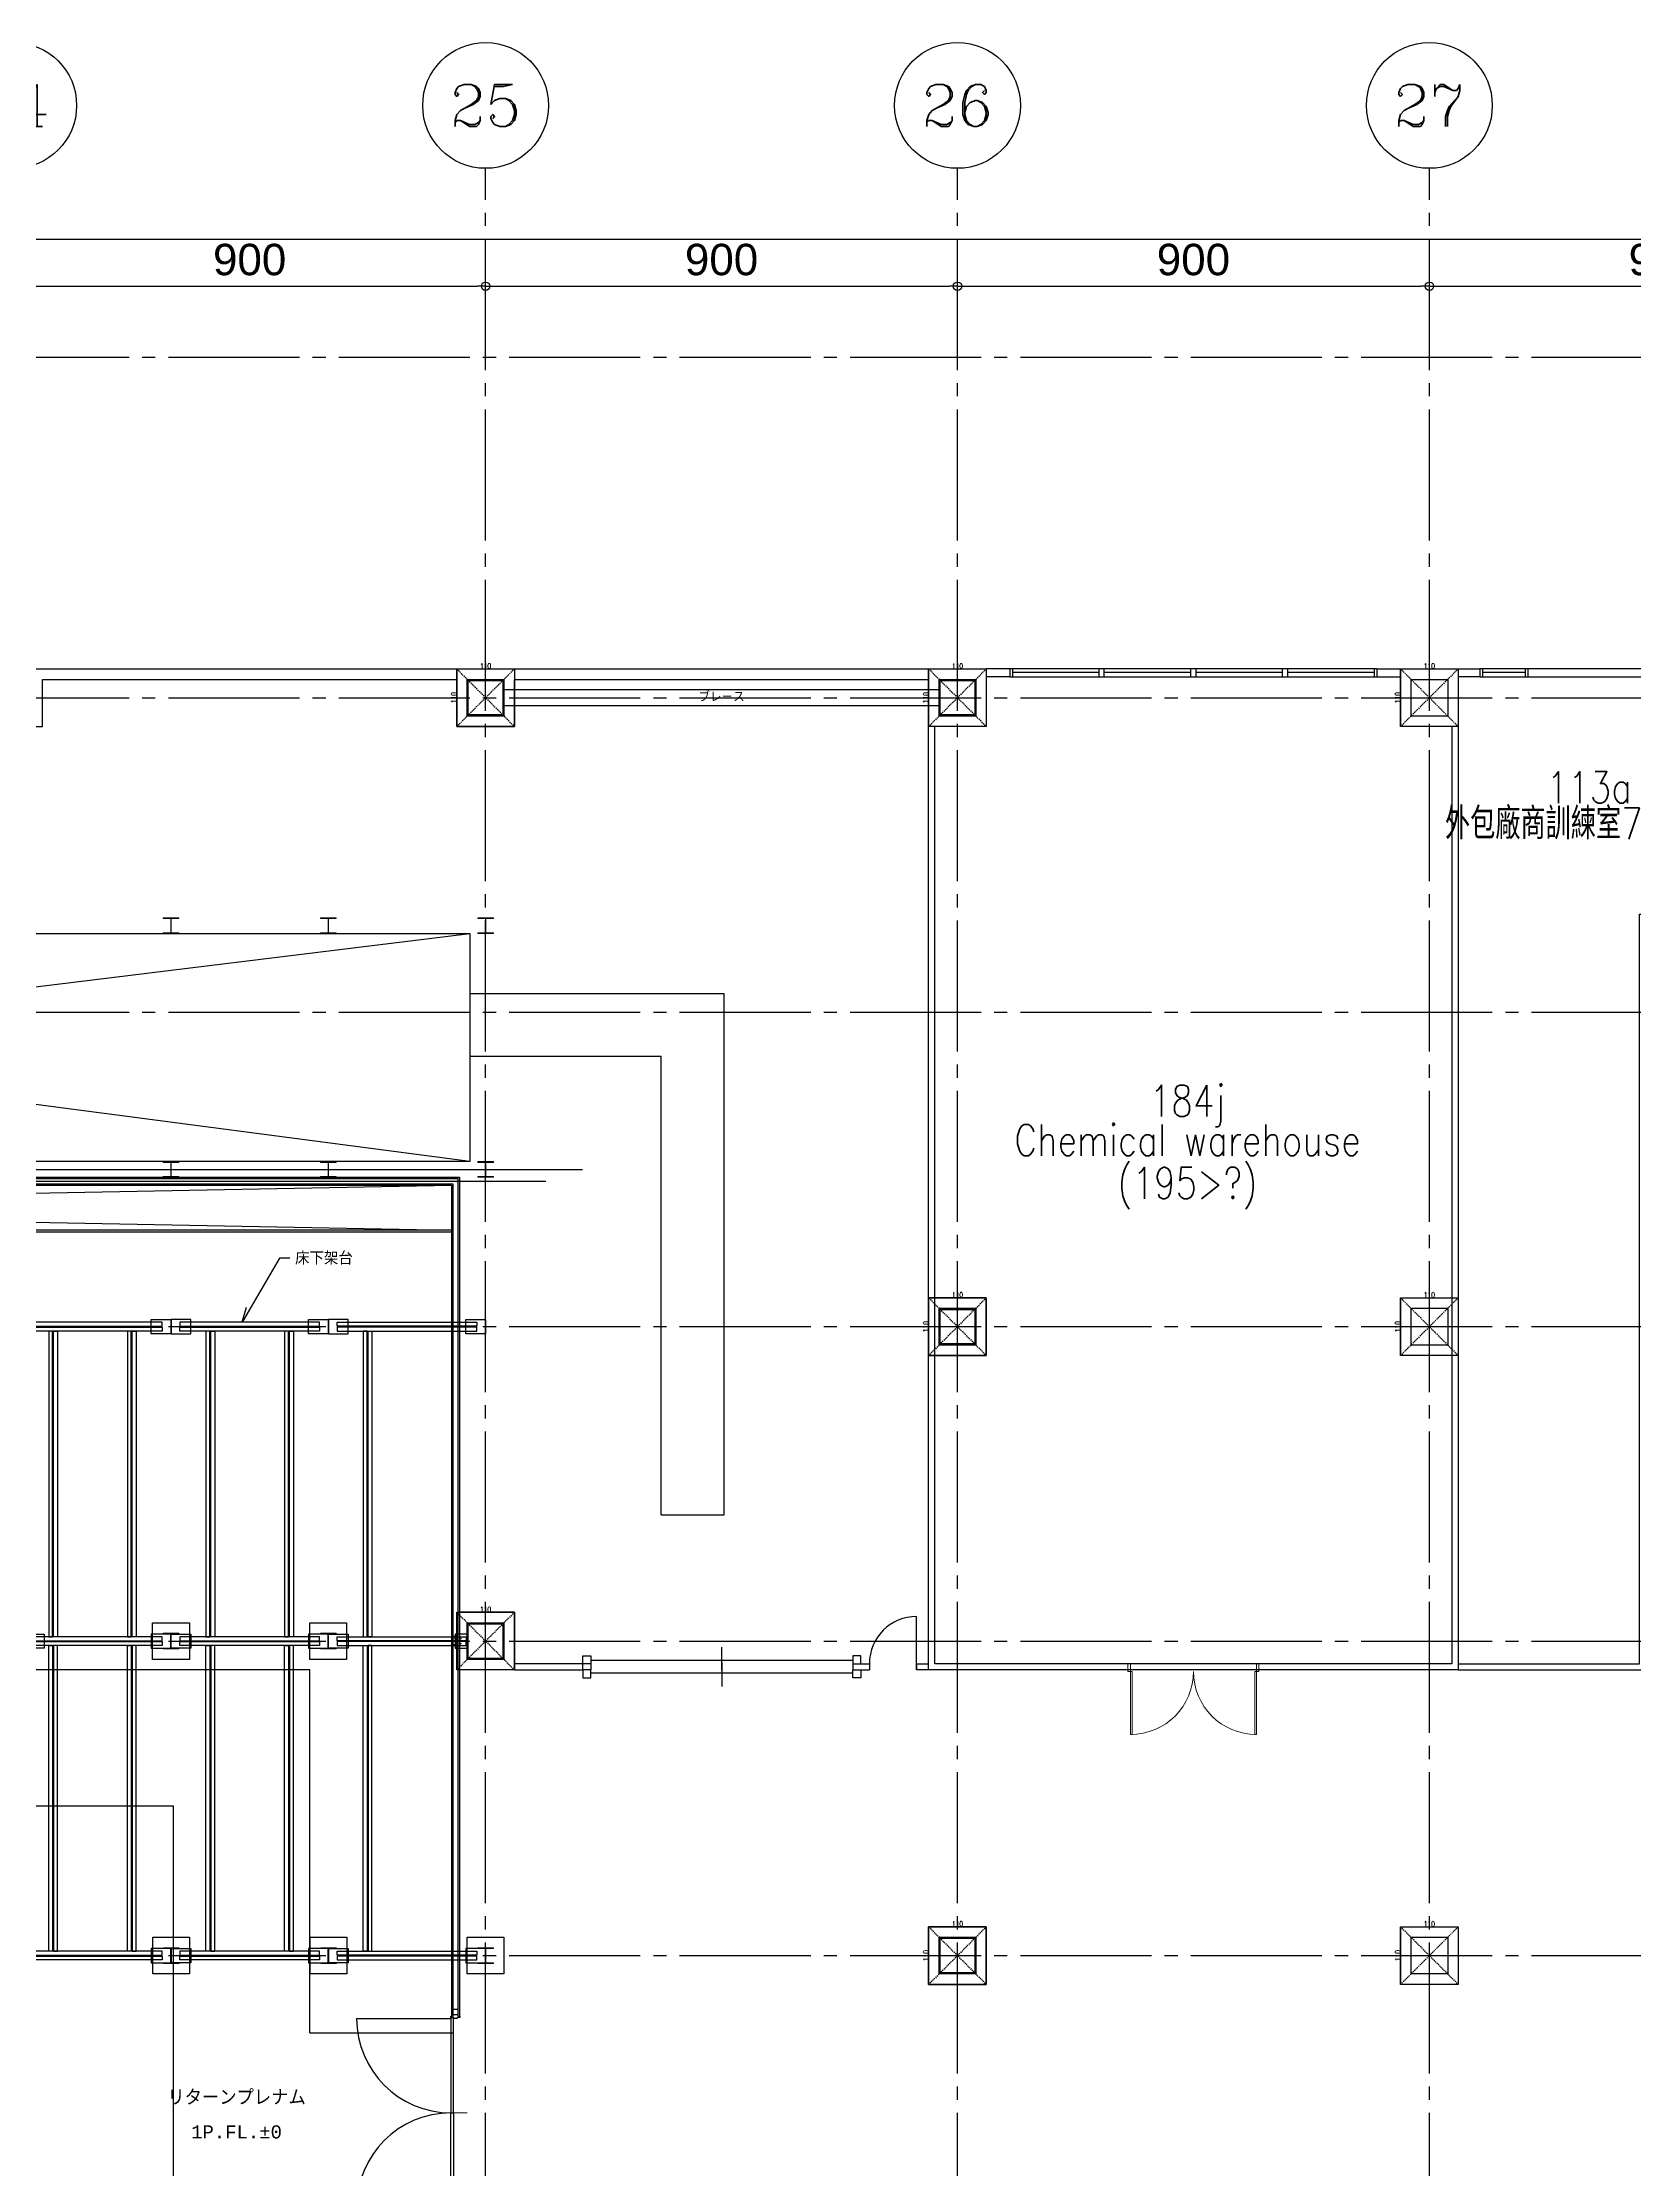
# Model space of a CAD drawing. Header units: millimetres. Extents: x -25195 to 195597, y 6477 to 112111.
# Drawn here: x 20815 to 23851, y 15942 to 20000 of the extents above; entities that cross this region are included whole.
import ezdxf
from ezdxf.enums import TextEntityAlignment as Align

# ---------------------------------------------------------------- set-up
doc = ezdxf.new("R2010")
doc.units = ezdxf.units.MM
doc.header["$LTSCALE"] = 100
doc.linetypes.add('X-N-FAB-L10$0$COL-CEN-LIN', pattern=[3.25, 2.5, -0.25, 0.25, -0.25])
doc.linetypes.add('X-N-FAB-L10$0$HIDDEN', pattern=[0.375, 0.25, -0.125])
for name, color, linetype in [('0-XREF', 7, 'Continuous'), ('X-N-FAB-L10$0$0-MC', 8, 'Continuous'), ('X-N-FAB-L10$0$0-NC', 8, 'Continuous'), ('X-N-FAB-L10$0$08', 8, 'Continuous'), ('X-N-FAB-L10$0$200K新增範圍', 8, 'Continuous'), ('X-N-FAB-L10$0$A-WALL-IN', 8, 'Continuous'), ('X-N-FAB-L10$0$BEAM', 8, 'Continuous'), ('X-N-FAB-L10$0$BLOCK', 8, 'Continuous'), ('X-N-FAB-L10$0$CCL', 8, 'X-N-FAB-L10$0$COL-CEN-LIN'), ('X-N-FAB-L10$0$COL', 8, 'Continuous'), ('X-N-FAB-L10$0$COL-S', 8, 'Continuous'), ('X-N-FAB-L10$0$DOOR', 8, 'Continuous'), ('X-N-FAB-L10$0$TXT-CODE', 8, 'Continuous'), ('X-N-FAB-L10$0$WALL-RC', 8, 'Continuous'), ('X-N-FAB-L10$0$WIN-S', 8, 'Continuous')]:
    doc.layers.add(name, color=color, linetype=linetype)
doc.layers.add('X-N-FAB-L10$0$A-BLOCK', color=8, linetype='Continuous', plot=False)
doc.layers.add('X-N-FAB-L10$0$DIM', color=8, linetype='Continuous', plot=False)
doc.layers.add('X-N-FAB-L10$0$ARC', color=8, linetype='Continuous', lineweight=0)
doc.layers.add('X-N-FAB-L10$0$STEEL1', color=8, linetype='Continuous', lineweight=0)
doc.styles.add('X-N-FAB-L10$0$ATS', font='monotxt.shx', dxfattribs={"bigfont": 'BIGFONT.shx'})
doc.styles.add('X-N-FAB-L10$0$CHINA', font='simplex.shx', dxfattribs={"width": 0.75, "bigfont": 'chineset.shx'})
doc.styles.add('X-N-FAB-L10$0$COL-NUM', font='romanc')
doc.styles.add('X-N-FAB-L10$0$DIM', font='simplex.shx', dxfattribs={"width": 0.67, "bigfont": 'chineset.shx'})
doc.styles.add('X-N-FAB-L10$0$DimStyUse', font='romans.shx', dxfattribs={"width": 0.7})
doc.styles.add('X-N-FAB-L10$0$Gen-Text', font='arial.ttf', dxfattribs={"height": 2.5})
doc.dimstyles.new('X-N-FAB-L10$0$cirl', dxfattribs={"dimtxt": 200, "dimasz": 50, "dimexe": 50, "dimexo": 0, "dimgap": 20, "dimtad": 1, "dimdsep": 46, "dimtxsty": 'X-N-FAB-L10$0$DimStyUse', "dimblk": 'X-N-FAB-L10$0$_Origin', "dimcen": 10, "dimdle": 50, "dimclrt": 2, "dimazin": 0, "dimtfac": 1, "dimtix": 1, "dimtmove": 2, "dimatfit": 3, "dimfxl": 10, "dimtolj": 1, "dimarcsym": 0})
doc.dimstyles.new('X-N-FAB-L10$0$JJP_005_defpoint', dxfattribs={"dimtxt": 20, "dimasz": 0.5, "dimexe": 0.5, "dimexo": 0.5, "dimgap": 0.5, "dimtad": 1, "dimdsep": 46, "dimtxsty": 'X-N-FAB-L10$0$DIM', "dimblk": 'X-N-FAB-L10$0$_None', "dimcen": 10, "dimclrd": 256, "dimclre": 256, "dimclrt": 256, "dimadec": 0, "dimazin": 0, "dimtfac": 1, "dimtix": 1, "dimtmove": 2, "dimatfit": 3, "dimldrblk": 'X-N-FAB-L10$0$_None', "dimfxl": 0.5, "dimtolj": 1, "dimtzin": 0, "dimarcsym": 0})

# ---------------------------------------------------------------- blocks, each defined once
blk = doc.blocks.new('X-N-FAB-L10$0$_Origin')
at = {"color": 0, "linetype": 'ByBlock', "lineweight": -2}
blk.add_line((0, 0), (-1, 0), dxfattribs=at)
blk.add_circle((0, 0), 0.5, dxfattribs=at)
blk = doc.blocks.new('*D192')
at = {"layer": 'DefPoints', "color": 0, "transparency": 16777216}
for p in [(0, 9025), (-26950, 8935), (0, 8935)]:
    blk.add_point(p, dxfattribs=at)
at = {"layer": 'X-N-FAB-L10$0$DIM', "color": 0, "lineweight": -2, "transparency": 16777216}
for p, q in [((-26950, 8935), (-26950, 9045)), ((-26934, 9025), (-16, 9025)), ((0, 8935), (0, 9045))]:
    blk.add_line(p, q, dxfattribs=at)
at = {"layer": 'X-N-FAB-L10$0$DIM', "color": 0, "lineweight": -2, "transparency": 16777216, "xscale": 16, "yscale": 16, "zscale": 16, "rotation": 180}
blk.add_blockref('X-N-FAB-L10$0$_Origin', (-26950, 9025), dxfattribs=at)
at = {"layer": 'X-N-FAB-L10$0$DIM', "color": 0, "lineweight": -2, "transparency": 16777216, "xscale": 16, "yscale": 16, "zscale": 16}
blk.add_blockref('X-N-FAB-L10$0$_Origin', (0, 9025), dxfattribs=at)
at = {"layer": 'X-N-FAB-L10$0$DIM', "color": 2, "transparency": 16777216, "insert": (-13475, 9075.6), "char_height": 2.5, "attachment_point": 5, "style": 'X-N-FAB-L10$0$Gen-Text'}
blk.add_mtext('\\A1;{\\H24x;26950}', dxfattribs=at)
blk = doc.blocks.new('X-N-FAB-L10$0$cn-y')
at = {"layer": 'X-N-FAB-L10$0$0-MC'}
blk.add_circle((-50, 0), 50, dxfattribs=at)
at = {"layer": 'X-N-FAB-L10$0$0-NC', "style": 'X-N-FAB-L10$0$COL-NUM'}
blk.add_attdef('GRID-Y', text='', height=50, dxfattribs=at).set_placement((-50, 0), align=Align.MIDDLE_CENTER)
blk = doc.blocks.new('*D170')
at = {"layer": 'DefPoints', "color": 0, "transparency": 16777216}
for p in [(-5350, 8935), (-6250, 8845), (-5350, 8845)]:
    blk.add_point(p, dxfattribs=at)
at = {"layer": 'X-N-FAB-L10$0$DIM', "color": 0, "lineweight": -2, "transparency": 16777216}
for p, q in [((-6250, 8845), (-6250, 8955)), ((-6234, 8935), (-5366, 8935)), ((-5350, 8845), (-5350, 8955))]:
    blk.add_line(p, q, dxfattribs=at)
at = {"layer": 'X-N-FAB-L10$0$DIM', "color": 0, "lineweight": -2, "transparency": 16777216, "xscale": 16, "yscale": 16, "zscale": 16, "rotation": 180}
blk.add_blockref('X-N-FAB-L10$0$_Origin', (-6250, 8935), dxfattribs=at)
at = {"layer": 'X-N-FAB-L10$0$DIM', "color": 0, "lineweight": -2, "transparency": 16777216, "xscale": 16, "yscale": 16, "zscale": 16}
blk.add_blockref('X-N-FAB-L10$0$_Origin', (-5350, 8935), dxfattribs=at)
at = {"layer": 'X-N-FAB-L10$0$DIM', "color": 2, "transparency": 16777216, "insert": (-5800, 8985.6), "char_height": 2.5, "attachment_point": 5, "style": 'X-N-FAB-L10$0$Gen-Text'}
blk.add_mtext('\\A1;{\\H24x;900}', dxfattribs=at)
blk = doc.blocks.new('*D171')
at = {"layer": 'DefPoints', "color": 0, "transparency": 16777216}
for p in [(-4450, 8935), (-5350, 8845), (-4450, 8845)]:
    blk.add_point(p, dxfattribs=at)
at = {"layer": 'X-N-FAB-L10$0$DIM', "color": 0, "lineweight": -2, "transparency": 16777216}
for p, q in [((-5350, 8845), (-5350, 8955)), ((-5334, 8935), (-4466, 8935)), ((-4450, 8845), (-4450, 8955))]:
    blk.add_line(p, q, dxfattribs=at)
at = {"layer": 'X-N-FAB-L10$0$DIM', "color": 0, "lineweight": -2, "transparency": 16777216, "xscale": 16, "yscale": 16, "zscale": 16, "rotation": 180}
blk.add_blockref('X-N-FAB-L10$0$_Origin', (-5350, 8935), dxfattribs=at)
at = {"layer": 'X-N-FAB-L10$0$DIM', "color": 0, "lineweight": -2, "transparency": 16777216, "xscale": 16, "yscale": 16, "zscale": 16}
blk.add_blockref('X-N-FAB-L10$0$_Origin', (-4450, 8935), dxfattribs=at)
at = {"layer": 'X-N-FAB-L10$0$DIM', "color": 2, "transparency": 16777216, "insert": (-4900, 8985.6), "char_height": 2.5, "attachment_point": 5, "style": 'X-N-FAB-L10$0$Gen-Text'}
blk.add_mtext('\\A1;{\\H24x;900}', dxfattribs=at)
blk = doc.blocks.new('*D172')
at = {"layer": 'DefPoints', "color": 0, "transparency": 16777216}
for p in [(-3550, 8935), (-4450, 8845), (-3550, 8845)]:
    blk.add_point(p, dxfattribs=at)
at = {"layer": 'X-N-FAB-L10$0$DIM', "color": 0, "lineweight": -2, "transparency": 16777216}
for p, q in [((-4450, 8845), (-4450, 8955)), ((-4434, 8935), (-3566, 8935)), ((-3550, 8845), (-3550, 8955))]:
    blk.add_line(p, q, dxfattribs=at)
at = {"layer": 'X-N-FAB-L10$0$DIM', "color": 0, "lineweight": -2, "transparency": 16777216, "xscale": 16, "yscale": 16, "zscale": 16, "rotation": 180}
blk.add_blockref('X-N-FAB-L10$0$_Origin', (-4450, 8935), dxfattribs=at)
at = {"layer": 'X-N-FAB-L10$0$DIM', "color": 0, "lineweight": -2, "transparency": 16777216, "xscale": 16, "yscale": 16, "zscale": 16}
blk.add_blockref('X-N-FAB-L10$0$_Origin', (-3550, 8935), dxfattribs=at)
at = {"layer": 'X-N-FAB-L10$0$DIM', "color": 2, "transparency": 16777216, "insert": (-4000, 8985.6), "char_height": 2.5, "attachment_point": 5, "style": 'X-N-FAB-L10$0$Gen-Text'}
blk.add_mtext('\\A1;{\\H24x;900}', dxfattribs=at)
blk = doc.blocks.new('*D173')
at = {"layer": 'DefPoints', "color": 0, "transparency": 16777216}
for p in [(-2650, 8935), (-3550, 8845), (-2650, 8845)]:
    blk.add_point(p, dxfattribs=at)
at = {"layer": 'X-N-FAB-L10$0$DIM', "color": 0, "lineweight": -2, "transparency": 16777216}
for p, q in [((-3550, 8845), (-3550, 8955)), ((-3534, 8935), (-2666, 8935)), ((-2650, 8845), (-2650, 8955))]:
    blk.add_line(p, q, dxfattribs=at)
at = {"layer": 'X-N-FAB-L10$0$DIM', "color": 0, "lineweight": -2, "transparency": 16777216, "xscale": 16, "yscale": 16, "zscale": 16, "rotation": 180}
blk.add_blockref('X-N-FAB-L10$0$_Origin', (-3550, 8935), dxfattribs=at)
at = {"layer": 'X-N-FAB-L10$0$DIM', "color": 0, "lineweight": -2, "transparency": 16777216, "xscale": 16, "yscale": 16, "zscale": 16}
blk.add_blockref('X-N-FAB-L10$0$_Origin', (-2650, 8935), dxfattribs=at)
at = {"layer": 'X-N-FAB-L10$0$DIM', "color": 2, "transparency": 16777216, "insert": (-3100, 8985.6), "char_height": 2.5, "attachment_point": 5, "style": 'X-N-FAB-L10$0$Gen-Text'}
blk.add_mtext('\\A1;{\\H24x;900}', dxfattribs=at)
blk = doc.blocks.new('X-N-FAB-L10$0$A$C08dda4ec')
at = {"layer": 'X-N-FAB-L10$0$COL'}
blk.add_lwpolyline([(0, 70), (70, 70), (70, 0), (0, 0)], close=True, dxfattribs=at)
at = {"layer": 'X-N-FAB-L10$0$STEEL1'}
blk.add_lwpolyline([(20, 50), (50, 50), (50, 48.5), (35.5, 48.5), (35.5, 21.5), (50, 21.5), (50, 20), (20, 20), (20, 21.5), (34.5, 21.5), (34.5, 48.5), (20, 48.5)], close=True, dxfattribs=at)
blk = doc.blocks.new('*D153')
at = {"layer": 'DefPoints', "lineweight": -2, "transparency": 16777216}
blk.add_line((0, 0), (110, 0), dxfattribs=at)
at = {"layer": 'DefPoints', "color": 0, "transparency": 16777216}
for p in [(0, 0), (110, 0), (110, 0)]:
    blk.add_point(p, dxfattribs=at)
at = {"layer": 'DefPoints', "transparency": 16777216, "insert": (55, 5.5), "char_height": 10, "attachment_point": 5, "style": 'X-N-FAB-L10$0$DIM'}
blk.add_mtext('\\A1;110', dxfattribs=at)
blk = doc.blocks.new('X-N-FAB-L10$0$_None')
blk = doc.blocks.new('*D154')
at = {"layer": 'DefPoints', "lineweight": -2, "transparency": 16777216}
blk.add_line((0, 0), (0, -110), dxfattribs=at)
at = {"layer": 'DefPoints', "color": 0, "transparency": 16777216}
for p in [(0, 0), (0, -110), (0, -110)]:
    blk.add_point(p, dxfattribs=at)
at = {"layer": 'DefPoints', "transparency": 16777216, "insert": (-5.5, -55), "char_height": 10, "attachment_point": 5, "rotation": 90, "style": 'X-N-FAB-L10$0$DIM'}
blk.add_mtext('\\A1;110', dxfattribs=at)
blk = doc.blocks.new('X-N-FAB-L10$0$A$C4634a148')
at = {"layer": 'X-N-FAB-L10$0$08'}
for points in [[(18882.5, 5421.8), (18616.5, 5421.8), (18616.5, 5414.3), (18882.5, 5414.3)], [(18882.5, 5405.2), (18616.5, 5405.2), (18616.5, 5412.7), (18882.5, 5412.7)], [(18666.2, 5405.2), (18666.2, 4821.8), (18673.7, 4821.8), (18673.7, 5405.2)], [(18682.8, 5405.2), (18682.8, 4821.8), (18675.3, 4821.8), (18675.3, 5405.2)], [(18816.2, 5405.2), (18816.2, 4821.8), (18823.7, 4821.8), (18823.7, 5405.2)], [(18832.8, 5405.2), (18832.8, 4821.8), (18825.3, 4821.8), (18825.3, 5405.2)], [(18899, 5400), (18861.5, 5400), (18861.5, 5427), (18899, 5427)], [(18900, 5400), (18937.5, 5400), (18937.5, 5427), (18900, 5427)], [(19182.5, 5421.8), (18916.5, 5421.8), (18916.5, 5414.3), (19182.5, 5414.3)], [(19182.5, 5405.2), (18916.5, 5405.2), (18916.5, 5412.7), (19182.5, 5412.7)], [(18966.2, 5405.2), (18966.2, 4821.8), (18973.7, 4821.8), (18973.7, 5405.2)], [(18982.8, 5405.2), (18982.8, 4821.8), (18975.3, 4821.8), (18975.3, 5405.2)], [(19116.2, 5405.2), (19116.2, 4821.8), (19123.7, 4821.8), (19123.7, 5405.2)], [(19132.8, 5405.2), (19132.8, 4821.8), (19125.3, 4821.8), (19125.3, 5405.2)], [(19199, 5400), (19161.5, 5400), (19161.5, 5427), (19199, 5427)], [(19200, 5400), (19237.5, 5400), (19237.5, 5427), (19200, 5427)], [(19216.5, 5421.8), (19482.5, 5421.8), (19482.5, 5414.3), (19216.5, 5414.3)], [(19216.5, 5405.2), (19482.5, 5405.2), (19482.5, 5412.7), (19216.5, 5412.7)], [(19266.2, 5405.2), (19266.2, 4821.8), (19273.7, 4821.8), (19273.7, 5405.2)], [(19282.8, 5405.2), (19282.8, 4821.8), (19275.3, 4821.8), (19275.3, 5405.2)], [(19499, 5400), (19461.5, 5400), (19461.5, 5427), (19499, 5427)], [(18634.5, 4827), (18657.5, 4827), (18657.5, 4800), (18634.5, 4800)], [(18882.5, 4821.8), (18636.5, 4821.8), (18636.5, 4814.3), (18882.5, 4814.3)], [(18882.5, 4805.2), (18636.5, 4805.2), (18636.5, 4812.7), (18882.5, 4812.7)], [(18666.2, 4221.8), (18666.2, 4805.2), (18673.7, 4805.2), (18673.7, 4221.8)], [(18682.8, 4221.8), (18682.8, 4805.2), (18675.3, 4805.2), (18675.3, 4221.8)], [(18816.2, 4221.8), (18816.2, 4805.2), (18823.7, 4805.2), (18823.7, 4221.8)], [(18832.8, 4221.8), (18832.8, 4805.2), (18825.3, 4805.2), (18825.3, 4221.8)], [(18899, 4827), (18861.5, 4827), (18861.5, 4800), (18899, 4800)], [(18900, 4827), (18937.5, 4827), (18937.5, 4800), (18900, 4800)], [(19182.5, 4821.8), (18916.5, 4821.8), (18916.5, 4814.3), (19182.5, 4814.3)], [(19182.5, 4805.2), (18916.5, 4805.2), (18916.5, 4812.7), (19182.5, 4812.7)], [(18966.2, 4221.8), (18966.2, 4805.2), (18973.7, 4805.2), (18973.7, 4221.8)], [(18982.8, 4221.8), (18982.8, 4805.2), (18975.3, 4805.2), (18975.3, 4221.8)], [(19116.2, 4221.8), (19116.2, 4805.2), (19123.7, 4805.2), (19123.7, 4221.8)], [(19132.8, 4221.8), (19132.8, 4805.2), (19125.3, 4805.2), (19125.3, 4221.8)], [(19199, 4827), (19161.5, 4827), (19161.5, 4800), (19199, 4800)], [(19200, 4827), (19237.5, 4827), (19237.5, 4800), (19200, 4800)], [(19216.5, 4821.8), (19462.5, 4821.8), (19462.5, 4814.3), (19216.5, 4814.3)], [(19216.5, 4821.8), (19442.5, 4821.8), (19442.5, 4814.3), (19216.5, 4814.3)], [(19216.5, 4805.2), (19462.5, 4805.2), (19462.5, 4812.7), (19216.5, 4812.7)], [(19216.5, 4805.2), (19442.5, 4805.2), (19442.5, 4812.7), (19216.5, 4812.7)], [(19266.2, 4221.8), (19266.2, 4805.2), (19273.7, 4805.2), (19273.7, 4221.8)], [(19282.8, 4221.8), (19282.8, 4805.2), (19275.3, 4805.2), (19275.3, 4221.8)], [(19464.5, 4827), (19441.5, 4827), (19441.5, 4800), (19464.5, 4800)], [(18882.5, 4221.8), (18616.5, 4221.8), (18616.5, 4214.3), (18882.5, 4214.3)], [(18899, 4227), (18861.5, 4227), (18861.5, 4200), (18899, 4200)], [(18900, 4227), (18937.5, 4227), (18937.5, 4200), (18900, 4200)], [(19182.5, 4221.8), (18916.5, 4221.8), (18916.5, 4214.3), (19182.5, 4214.3)], [(19199, 4227), (19161.5, 4227), (19161.5, 4200), (19199, 4200)], [(19200, 4227), (19237.5, 4227), (19237.5, 4200), (19200, 4200)], [(19216.5, 4221.8), (19482.5, 4221.8), (19482.5, 4214.3), (19216.5, 4214.3)], [(19499, 4227), (19461.5, 4227), (19461.5, 4200), (19499, 4200)], [(18882.5, 4205.2), (18616.5, 4205.2), (18616.5, 4212.7), (18882.5, 4212.7)], [(19182.5, 4205.2), (18916.5, 4205.2), (18916.5, 4212.7), (19182.5, 4212.7)], [(19216.5, 4205.2), (19482.5, 4205.2), (19482.5, 4212.7), (19216.5, 4212.7)]]:
    blk.add_lwpolyline(points, close=True, dxfattribs=at)
blk = doc.blocks.new('X-N-FAB-L10$0$A$Cf42b12f3')
at = {"layer": 'X-N-FAB-L10$0$DOOR', "lineweight": 0}
for p, q in [((0, 120), (0, 135)), ((0, 135), (5, 135)), ((5, 135), (5, 120)), ((250, 135), (245, 135)), ((245, 135), (245, 120)), ((250, 120), (250, 135)), ((5, 120), (0, 120)), ((5, 0), (5, 120)), ((5, 120), (8, 120)), ((8, 120), (8, 0)), ((242, 120), (242, 0)), ((245, 120), (242, 120)), ((245, 0), (245, 120)), ((245, 120), (250, 120)), ((8, 0), (5, 0)), ((242, 0), (245, 0))]:
    blk.add_line(p, q, dxfattribs=at)
for centre, start, end in [((5, 120), 270, 0), ((245, 120), 180, 270)]:
    blk.add_arc(centre, 120, start, end, dxfattribs=at)
blk = doc.blocks.new('X-N-FAB-L10$0$A$C5b9bb6f0')
at = {"layer": 'X-N-FAB-L10$0$08'}
for p, q in [((22474.1, 9969), (25174.1, 9969)), ((23484.1, 9949), (24274.1, 9949)), ((24384.1, 9949), (25174.1, 9949)), ((26074.1, 9859), (26074.1, 9949)), ((26184.1, 9949), (26184.1, 9859)), ((26184.1, 9859), (26074.1, 9859)), ((20759.1, 9029), (24299.1, 9464)), ((24299.1, 9029), (20984.1, 9464)), ((24299.1, 9349.9), (24784.1, 9349.9)), ((24784.1, 8354.9), (24784.1, 9349.9)), ((24299.1, 9229.9), (24664.1, 9229.9)), ((24664.1, 8354.9), (24664.1, 9229.9)), ((19629.1, 9014), (24514.1, 9014)), ((19699.1, 8991.5), (24444.1, 8991.5)), ((19764.1, 8984), (24264.1, 8984)), ((19766.6, 8986.5), (24266.6, 8986.5)), ((19768.3, 8898.2), (24264.1, 8984)), ((19768.3, 8984), (24264.1, 8898.2)), ((19776.6, 8996.5), (24276.6, 8996.5)), ((19779.1, 8999), (24279.1, 8999)), ((24264.1, 8984), (24264.1, 7398.5)), ((24266.6, 8986.5), (24266.6, 7398.5)), ((24276.6, 7398.5), (24276.6, 8996.5)), ((24279.1, 8999), (24279.1, 7398.5)), ((24264.1, 8898.2), (22439.1, 8898.2)), ((24264.1, 8894), (22439.1, 8894)), ((24664.1, 8354.9), (24784.1, 8354.9)), ((25151.1, 8071), (25151.1, 8161)), ((25029.6, 8077.3), (24529.6, 8077.3)), ((24779.6, 8057.8), (24779.6, 8102.8)), ((23994.1, 8059), (19774.1, 8059)), ((23994.1, 7366.5), (23994.1, 8059)), ((24529.6, 8071), (24529.6, 8059)), ((25029.6, 8052.8), (24529.6, 8052.8)), ((24779.6, 8072.3), (24779.6, 8027.3)), ((25029.6, 8071), (25061.1, 8071)), ((25029.6, 8071), (25029.6, 8059)), ((25029.6, 8059), (25061.1, 8059)), ((25061.1, 8071), (25061.1, 8059)), ((25151.1, 8071), (25151.1, 8059)), ((23734.1, 7799), (19774.1, 7799)), ((23734.1, 6156.2), (23734.1, 7799)), ((24083.1, 7394), (24263.1, 7394)), ((23994.1, 7366.5), (24268.1, 7366.5))]:
    blk.add_line(p, q, dxfattribs=at)
for points in [[(23374.1, 9949), (23374.1, 9859), (23484.1, 9859), (23484.1, 9949)], [(24274.1, 9949), (24274.1, 9859), (24384.1, 9859), (24384.1, 9949)], [(23955.8, 8844.7), (23935.8, 8844.7), (23865.1, 8722.3), (23872.9, 8751.3)], [(24384.1, 8062.5), (24384.1, 8169), (24279.1, 8169)], [(24384.1, 8059), (24514.6, 8059), (24514.6, 8071), (24384.1, 8071)], [(25174.1, 8059), (25151.1, 8059), (25151.1, 8071), (25174.1, 8071)], [(24277.6, 7398.5), (24280.1, 7398.5), (24280.1, 7396), (24274.6, 7396), (24274.6, 7394), (24268.6, 7394), (24268.6, 7396), (24263.1, 7396), (24263.1, 7398.5), (24265.6, 7398.5)]]:
    blk.add_lwpolyline(points, dxfattribs=at)
for points in [[(24294.1, 9879), (24294.1, 9949), (24364.1, 9949), (24364.1, 9879)], [(24296.1, 9881), (24296.1, 9947), (24362.1, 9947), (24362.1, 9881)], [(25194.1, 9879), (25194.1, 9949), (25264.1, 9949), (25264.1, 9879)], [(25196.1, 9881), (25196.1, 9947), (25262.1, 9947), (25262.1, 9881)], [(24364.1, 9899), (25194.1, 9899), (25194.1, 9929), (24364.1, 9929)], [(20984.1, 9464), (24299.1, 9464), (24299.1, 9029), (20759.1, 9029), (20759.1, 9301), (20984.1, 9301)], [(25174.1, 8659), (25284.1, 8659), (25284.1, 8769), (25174.1, 8769)], [(26074.1, 8769), (26184.1, 8769), (26184.1, 8659), (26074.1, 8659)], [(25194.1, 8679), (25194.1, 8749), (25264.1, 8749), (25264.1, 8679)], [(25196.1, 8681), (25196.1, 8747), (25262.1, 8747), (25262.1, 8681)], [(26094.1, 8749), (26164.1, 8749), (26164.1, 8679), (26094.1, 8679)], [(24294.1, 8079), (24294.1, 8149), (24364.1, 8149), (24364.1, 8079)], [(24294.1, 8079), (24294.1, 8149), (24364.1, 8149), (24364.1, 8079)], [(24296.1, 8081), (24296.1, 8147), (24362.1, 8147), (24362.1, 8081)], [(24296.1, 8081), (24296.1, 8147), (24362.1, 8147), (24362.1, 8081)], [(24529.6, 8071), (24514.6, 8071), (24514.6, 8086), (24529.6, 8086)], [(25029.6, 8071), (25044.6, 8071), (25044.6, 8086), (25029.6, 8086)], [(24529.6, 8059), (24514.6, 8059), (24514.6, 8044), (24529.6, 8044)], [(25029.6, 8059), (25044.6, 8059), (25044.6, 8044), (25029.6, 8044)], [(25174.1, 7459), (25284.1, 7459), (25284.1, 7569), (25174.1, 7569)], [(25194.1, 7479), (25194.1, 7549), (25264.1, 7549), (25264.1, 7479)], [(26074.1, 7569), (26184.1, 7569), (26184.1, 7459), (26074.1, 7459)], [(26094.1, 7549), (26164.1, 7549), (26164.1, 7479), (26094.1, 7479)], [(25196.1, 7481), (25196.1, 7547), (25262.1, 7547), (25262.1, 7481)], [(24263.1, 7395.5), (24263.1, 7214), (24268.1, 7214), (24268.1, 7395.5)], [(24266.6, 7411.5), (24266.6, 7401.5), (24276.6, 7401.5), (24276.6, 7411.5)], [(24263.1, 7032.5), (24263.1, 7214), (24268.1, 7214), (24268.1, 7032.5)]]:
    blk.add_lwpolyline(points, close=True, dxfattribs=at)
for centre in [(24281.1, 8118.8), (24281.1, 8109.2)]:
    blk.add_circle(centre, 0.8, dxfattribs=at)
for centre, radius, start, end in [((25151.1, 8071), 90, 90, 180), ((24263.1, 7394), 180, 180, 270), ((24263.1, 7034), 180, 90, 180)]:
    blk.add_arc(centre, radius, start, end, dxfattribs=at)
at = {"layer": 'X-N-FAB-L10$0$ARC', "linetype": 'Continuous'}
blk.add_line((24294.1, 7214), (24264.1, 7214), dxfattribs=at)
at = {"layer": 'X-N-FAB-L10$0$WALL-RC'}
for p, q in [((26029.1, 9969), (26225.6, 9969)), ((26029.1, 9954), (26074.1, 9954)), ((26225.6, 9954), (26184.1, 9954)), ((26533.6, 9969), (26316.6, 9969)), ((26316.6, 9954), (26533.6, 9954))]:
    blk.add_line(p, q, dxfattribs=at)
for points in [[(25329.1, 9969), (25284.1, 9969)], [(25329.1, 9954), (25284.1, 9954)]]:
    blk.add_lwpolyline(points, dxfattribs=at)
at = {"layer": 'X-N-FAB-L10$0$WIN-S'}
for p, q in [((26029.1, 9969), (25329.1, 9969)), ((25329.1, 9969), (25329.1, 9954)), ((25329.1, 9954), (26029.1, 9954)), ((25334.1, 9969), (25334.1, 9954)), ((25334.1, 9969), (25334.1, 9954)), ((25334.1, 9962.5), (25499.1, 9962.5)), ((25499.1, 9954), (25499.1, 9969)), ((25509.1, 9954), (25509.1, 9969)), ((25509.1, 9962.5), (25674.1, 9962.5)), ((25674.1, 9954), (25674.1, 9969)), ((25684.1, 9954), (25684.1, 9969)), ((25684.1, 9962.5), (25849.1, 9962.5)), ((25849.1, 9954), (25849.1, 9969)), ((25859.1, 9954), (25859.1, 9969)), ((25859.1, 9962.5), (26024.1, 9962.5)), ((26024.1, 9969), (26024.1, 9954)), ((26029.1, 9969), (26029.1, 9954)), ((26029.1, 9969), (26029.1, 9954)), ((26316.6, 9969), (26225.6, 9969)), ((26225.6, 9969), (26225.6, 9954)), ((26225.6, 9954), (26316.6, 9954)), ((26230.6, 9969), (26230.6, 9954)), ((26230.6, 9962.5), (26311.6, 9962.5)), ((26311.6, 9969), (26311.6, 9954)), ((26316.6, 9969), (26316.6, 9954))]:
    blk.add_line(p, q, dxfattribs=at)
at = {"layer": 'X-N-FAB-L10$0$08'}
blk.add_blockref('X-N-FAB-L10$0$A$C4634a148', (4829.6, 3300.5), dxfattribs=at)
at = {"layer": 'X-N-FAB-L10$0$200K新增範圍'}
blk.add_blockref('X-N-FAB-L10$0$A$Cf42b12f3', (25554.1, 7936), dxfattribs=at)
at = {"layer": 'X-N-FAB-L10$0$08', "style": 'X-N-FAB-L10$0$ATS'}
for s, height, p in [('ブレ－ス', 20, (24779.1, 9916)), ('リターンプレナム', 30, (23854.1, 7243.5)), ('1P.FL.±0', 25, (23854.1, 7177.7))]:
    blk.add_text(s, height=height, dxfattribs=at).set_placement(p, align=Align.MIDDLE_CENTER)
blk.add_text('床下架台', height=25, dxfattribs=at).set_placement((23965.8, 8844.7), align=Align.MIDDLE_LEFT)
blk = doc.blocks.new('*U152')
at = {"layer": 'DefPoints', "linetype": 'X-N-FAB-L10$0$HIDDEN', "ltscale": 0.1}
for p, q in [((110, 0), (0, -110)), ((0, 0), (110, -110))]:
    blk.add_line(p, q, dxfattribs=at)
at = {"layer": 'X-N-FAB-L10$0$COL', "ltscale": 0.1}
blk.add_lwpolyline([(0, 0), (110, 0), (110, -110), (0, -110)], close=True, dxfattribs=at)
at = {"layer": 'DefPoints'}
dim = blk.add_linear_dim(base=(0, -110), p1=(0, 0), p2=(0, -110), angle=90, dimstyle='X-N-FAB-L10$0$JJP_005_defpoint', override={"dimtxt": 10}, dxfattribs=at)
dim.commit()
dim.dimension.update_dxf_attribs({"geometry": '*D154', "text_midpoint": (-5.5, -55)})
dim = blk.add_linear_dim(base=(110, 0), p1=(0, 0), p2=(110, 0), dimstyle='X-N-FAB-L10$0$JJP_005_defpoint', override={"dimtxt": 10}, dxfattribs=at)
dim.commit()
dim.dimension.update_dxf_attribs({"geometry": '*D153', "text_midpoint": (55, 5.5)})
blk = doc.blocks.new('X-N-FAB-L10$0$A$C467ba2ca')
at = {"layer": 'X-N-FAB-L10$0$CCL'}
for p, q in [((-5350, 0), (-5350, 9160)), ((-4450, 0), (-4450, 9160)), ((-3550, 0), (-3550, 9160)), ((-27730, 8800), (360, 8800)), ((-27730, 8150), (360, 8150)), ((-27730, 7550), (360, 7550)), ((-27730, 6950), (360, 6950)), ((-27730, 6350), (360, 6350)), ((-27730, 5750), (360, 5750))]:
    blk.add_line(p, q, dxfattribs=at)
at = {"layer": 'X-N-FAB-L10$0$COL-S'}
for points in [[(-5385, 8185), (-5315, 8185), (-5315, 8115), (-5385, 8115)], [(-4485, 8185), (-4415, 8185), (-4415, 8115), (-4485, 8115)], [(-3585, 8185), (-3515, 8185), (-3515, 8115), (-3585, 8115)], [(-4485, 6985), (-4415, 6985), (-4415, 6915), (-4485, 6915)], [(-3585, 6985), (-3515, 6985), (-3515, 6915), (-3585, 6915)], [(-5385, 6385), (-5315, 6385), (-5315, 6315), (-5385, 6315)], [(-4485, 5785), (-4415, 5785), (-4415, 5715), (-4485, 5715)], [(-3585, 5785), (-3515, 5785), (-3515, 5715), (-3585, 5715)]]:
    blk.add_lwpolyline(points, close=True, dxfattribs=at)
at = {"layer": 'X-N-FAB-L10$0$STEEL1'}
for points in [[(-5965, 7730), (-5935, 7730), (-5935, 7728.5), (-5949.5, 7728.5), (-5949.5, 7701.5), (-5935, 7701.5), (-5935, 7700), (-5965, 7700), (-5965, 7701.5), (-5950.5, 7701.5), (-5950.5, 7728.5), (-5965, 7728.5)], [(-5665, 7730), (-5635, 7730), (-5635, 7728.5), (-5649.5, 7728.5), (-5649.5, 7701.5), (-5635, 7701.5), (-5635, 7700), (-5665, 7700), (-5665, 7701.5), (-5650.5, 7701.5), (-5650.5, 7728.5), (-5665, 7728.5)], [(-5365, 7730), (-5335, 7730), (-5335, 7728.5), (-5349.5, 7728.5), (-5349.5, 7701.5), (-5335, 7701.5), (-5335, 7700), (-5365, 7700), (-5365, 7701.5), (-5350.5, 7701.5), (-5350.5, 7728.5), (-5365, 7728.5)], [(-5965, 7265), (-5935, 7265), (-5935, 7263.5), (-5949.5, 7263.5), (-5949.5, 7236.5), (-5935, 7236.5), (-5935, 7235), (-5965, 7235), (-5965, 7236.5), (-5950.5, 7236.5), (-5950.5, 7263.5), (-5965, 7263.5)], [(-5665, 7265), (-5635, 7265), (-5635, 7263.5), (-5649.5, 7263.5), (-5649.5, 7236.5), (-5635, 7236.5), (-5635, 7235), (-5665, 7235), (-5665, 7236.5), (-5650.5, 7236.5), (-5650.5, 7263.5), (-5665, 7263.5)], [(-5365, 7265), (-5335, 7265), (-5335, 7263.5), (-5349.5, 7263.5), (-5349.5, 7236.5), (-5335, 7236.5), (-5335, 7235), (-5365, 7235), (-5365, 7236.5), (-5350.5, 7236.5), (-5350.5, 7263.5), (-5365, 7263.5)]]:
    blk.add_lwpolyline(points, close=True, dxfattribs=at)
at = {"layer": 'X-N-FAB-L10$0$A-BLOCK'}
ref = blk.add_blockref('X-N-FAB-L10$0$cn-y', (-6130, 9280), dxfattribs=dict(at, xscale=2.399999999999997, yscale=2.399999999999997, zscale=2.399999999999997))
ref.add_attrib('GRID-Y', '24', dxfattribs={"layer": 'X-N-FAB-L10$0$0-NC', "height": 80, "style": 'X-N-FAB-L10$0$COL-NUM'}).set_placement((-6250, 9280), align=Align.MIDDLE_CENTER)
ref = blk.add_blockref('X-N-FAB-L10$0$cn-y', (-5230, 9280), dxfattribs=dict(at, xscale=2.399999999999997, yscale=2.399999999999997, zscale=2.399999999999997))
ref.add_attrib('GRID-Y', '25', dxfattribs={"layer": 'X-N-FAB-L10$0$0-NC', "height": 80, "style": 'X-N-FAB-L10$0$COL-NUM'}).set_placement((-5350, 9280), align=Align.MIDDLE_CENTER)
ref = blk.add_blockref('X-N-FAB-L10$0$cn-y', (-4330, 9280), dxfattribs=dict(at, xscale=2.399999999999997, yscale=2.399999999999997, zscale=2.399999999999997))
ref.add_attrib('GRID-Y', '26', dxfattribs={"layer": 'X-N-FAB-L10$0$0-NC', "height": 80, "style": 'X-N-FAB-L10$0$COL-NUM'}).set_placement((-4450, 9280), align=Align.MIDDLE_CENTER)
ref = blk.add_blockref('X-N-FAB-L10$0$cn-y', (-3430, 9280), dxfattribs=dict(at, xscale=2.399999999999997, yscale=2.399999999999997, zscale=2.399999999999997))
ref.add_attrib('GRID-Y', '27', dxfattribs={"layer": 'X-N-FAB-L10$0$0-NC', "height": 80, "style": 'X-N-FAB-L10$0$COL-NUM'}).set_placement((-3550, 9280), align=Align.MIDDLE_CENTER)
at = {"layer": 'X-N-FAB-L10$0$BEAM'}
for p in [(-5405, 8205), (-4505, 8205), (-3605, 8205), (-4505, 7005), (-3605, 7005), (-5405, 6405), (-4505, 5805), (-3605, 5805)]:
    blk.add_blockref('*U152', p, dxfattribs=at)
at = {"layer": 'X-N-FAB-L10$0$COL'}
for p in [(-5985, 6315), (-5685, 6315), (-5984.5, 5715), (-5684.5, 5715), (-5385, 5715)]:
    blk.add_blockref('X-N-FAB-L10$0$A$C08dda4ec', p, dxfattribs=at)
at = {"layer": 'X-N-FAB-L10$0$DIM'}
for base, p1, p2, picture, middle in [((0, 9025), (-26950, 8935), (0, 8935), '*D192', (-13475, 9075.634)), ((-5350, 8935), (-6250, 8845), (-5350, 8845), '*D170', (-5800, 8985.634)), ((-4450, 8935), (-5350, 8845), (-4450, 8845), '*D171', (-4900, 8985.634)), ((-3550, 8935), (-4450, 8845), (-3550, 8845), '*D172', (-4000, 8985.634)), ((-2650, 8935), (-3550, 8845), (-2650, 8845), '*D173', (-3100, 8985.634))]:
    dim = blk.add_linear_dim(base=base, p1=p1, p2=p2, text='{\\H24x;<>}', dimstyle='X-N-FAB-L10$0$cirl', override={"dimtxt": 60, "dimasz": 16, "dimexe": 20, "dimgap": 20, "dimtxsty": 'X-N-FAB-L10$0$Gen-Text'}, dxfattribs=at)
    dim.commit()
    dim.dimension.update_dxf_attribs({"geometry": picture, "text_midpoint": middle})
blk = doc.blocks.new('X-N-FAB-L10')
at = {"layer": 'X-N-FAB-L10$0$A-WALL-IN'}
for points in [[(23515, 16895), (23872.5, 16895), (23872.5, 18325), (24012.5, 18325), (24012.5, 18790)], [(23515, 16907), (23860.5, 16907), (23860.5, 18337), (24000.5, 18337), (24000.5, 18790)], [(23515, 18695), (23515, 16895), (22505, 16895), (22505, 18695)], [(23503, 18695), (23503, 16907), (22517, 16907), (22517, 18695)]]:
    blk.add_lwpolyline(points, dxfattribs=at)
at = {"layer": 'X-N-FAB-L10$0$COL-S'}
for points in [[(21625, 18785), (21695, 18785), (21695, 18715), (21625, 18715)], [(22525, 18785), (22595, 18785), (22595, 18715), (22525, 18715)], [(23425, 18785), (23495, 18785), (23495, 18715), (23425, 18715)], [(22525, 17585), (22595, 17585), (22595, 17515), (22525, 17515)], [(23425, 17585), (23495, 17585), (23495, 17515), (23425, 17515)], [(21625, 16985), (21695, 16985), (21695, 16915), (21625, 16915)], [(22525, 16385), (22595, 16385), (22595, 16315), (22525, 16315)], [(23425, 16385), (23495, 16385), (23495, 16315), (23425, 16315)]]:
    blk.add_lwpolyline(points, close=True, dxfattribs=at)
at = {"layer": 'X-N-FAB-L10$0$STEEL1'}
for points in [[(21045, 18330), (21075, 18330), (21075, 18328.5), (21060.5, 18328.5), (21060.5, 18301.5), (21075, 18301.5), (21075, 18300), (21045, 18300), (21045, 18301.5), (21059.5, 18301.5), (21059.5, 18328.5), (21045, 18328.5)], [(21345, 18330), (21375, 18330), (21375, 18328.5), (21360.5, 18328.5), (21360.5, 18301.5), (21375, 18301.5), (21375, 18300), (21345, 18300), (21345, 18301.5), (21359.5, 18301.5), (21359.5, 18328.5), (21345, 18328.5)], [(21645, 18330), (21675, 18330), (21675, 18328.5), (21660.5, 18328.5), (21660.5, 18301.5), (21675, 18301.5), (21675, 18300), (21645, 18300), (21645, 18301.5), (21659.5, 18301.5), (21659.5, 18328.5), (21645, 18328.5)], [(21045, 17865), (21075, 17865), (21075, 17863.5), (21060.5, 17863.5), (21060.5, 17836.5), (21075, 17836.5), (21075, 17835), (21045, 17835), (21045, 17836.5), (21059.5, 17836.5), (21059.5, 17863.5), (21045, 17863.5)], [(21345, 17865), (21375, 17865), (21375, 17863.5), (21360.5, 17863.5), (21360.5, 17836.5), (21375, 17836.5), (21375, 17835), (21345, 17835), (21345, 17836.5), (21359.5, 17836.5), (21359.5, 17863.5), (21345, 17863.5)], [(21645, 17865), (21675, 17865), (21675, 17863.5), (21660.5, 17863.5), (21660.5, 17836.5), (21675, 17836.5), (21675, 17835), (21645, 17835), (21645, 17836.5), (21659.5, 17836.5), (21659.5, 17863.5), (21645, 17863.5)]]:
    blk.add_lwpolyline(points, close=True, dxfattribs=at)
blk.add_blockref('X-N-FAB-L10$0$A$C5b9bb6f0', (-2669.1, 8836))
at = {"layer": 'X-N-FAB-L10$0$BEAM'}
for p in [(21605, 18805), (22505, 18805), (23405, 18805), (22505, 17605), (23405, 17605), (21605, 17005), (22505, 16405), (23405, 16405)]:
    blk.add_blockref('*U152', p, dxfattribs=at)
at = {"layer": 'X-N-FAB-L10$0$BLOCK'}
blk.add_blockref('X-N-FAB-L10$0$A$C467ba2ca', (27010, 10600), dxfattribs=at)
at = {"layer": 'X-N-FAB-L10$0$COL'}
for p in [(21025, 16915), (21325, 16915), (21025.5, 16315), (21325.5, 16315), (21625, 16315)]:
    blk.add_blockref('X-N-FAB-L10$0$A$C08dda4ec', p, dxfattribs=at)
at = {"layer": 'X-N-FAB-L10$0$TXT-CODE', "style": 'X-N-FAB-L10$0$CHINA', "width": 0.8}
for s, p in [('113a', (23764.7, 18579)), ('外包廠商訓練室76<80', (23764.7, 18510)), ('184j', (22998.7, 17981)), ('Chemical warehouse', (22998.7, 17906)), ('(195>?)', (22998.7, 17824))]:
    blk.add_text(s, height=60, dxfattribs=at).set_placement(p, align=Align.MIDDLE_CENTER)

msp = doc.modelspace()

# ---------------------------------------------------------------- block references
at = {"layer": '0-XREF'}
msp.add_blockref('X-N-FAB-L10', (0, 0), dxfattribs=at)

doc.saveas('drawing.dxf')
